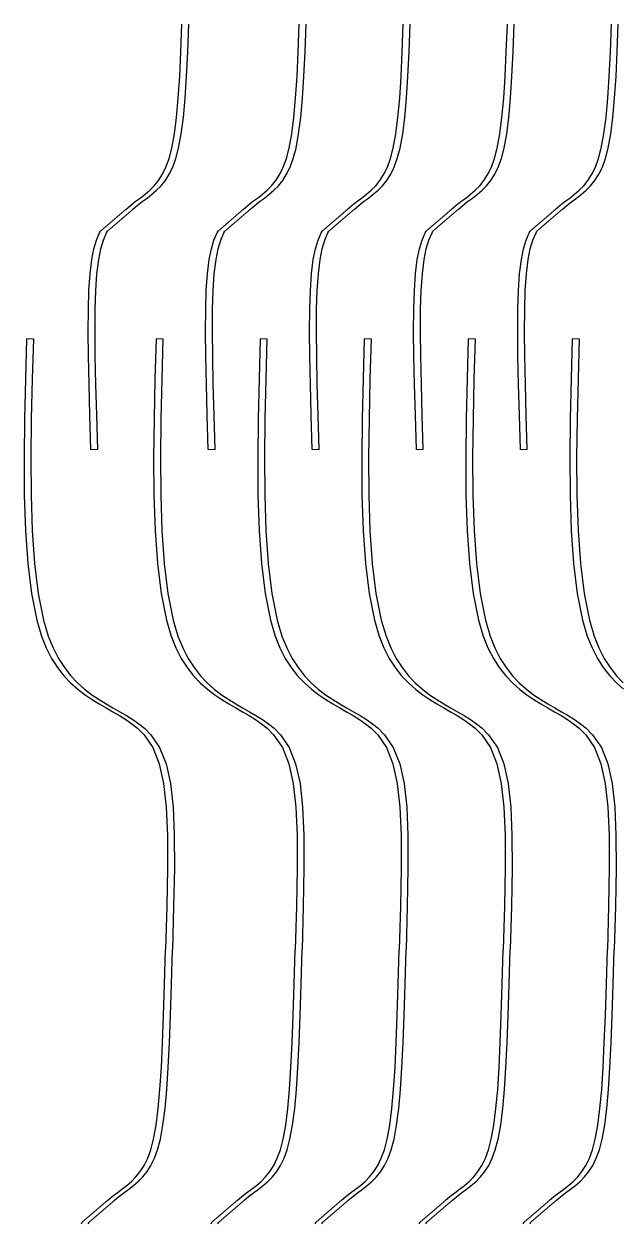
# Model space of a CAD drawing. Header units: inches. Extents: x -2 to 494, y -173 to 113.
# Drawn here: x 257 to 269.89, y -95.79 to -69.84 of the extents above; entities that cross this region are included whole.
import ezdxf

# ---------------------------------------------------------------- set-up
doc = ezdxf.new("R2010")
doc.units = ezdxf.units.IN
doc.header["$MEASUREMENT"] = 0
doc.layers.add('Cut', color=7, linetype='Continuous', lineweight=5)

msp = doc.modelspace()

# ---------------------------------------------------------------- linework, layer by layer
at = {"extrusion": (6.93335e-33, -1.22465e-16, -1)}
for p, q in [((260.391, -70.445), (260.414, -69.844)), ((260.539, -70.445), (260.562, -69.844)), ((262.929, -70.445), (262.951, -69.844)), ((263.077, -70.445), (263.099, -69.844)), ((265.178, -70.445), (265.201, -69.844)), ((265.326, -70.445), (265.349, -69.844)), ((267.428, -70.445), (267.45, -69.844)), ((267.576, -70.445), (267.599, -69.844)), ((269.677, -70.445), (269.7, -69.844)), ((269.826, -70.445), (269.848, -69.844)), ((260.365, -70.979), (260.391, -70.445)), ((260.513, -70.979), (260.539, -70.445)), ((262.903, -70.979), (262.929, -70.445)), ((263.051, -70.979), (263.077, -70.445)), ((265.152, -70.979), (265.178, -70.445)), ((265.301, -70.979), (265.326, -70.445)), ((267.402, -70.979), (267.428, -70.445)), ((267.55, -70.979), (267.576, -70.445)), ((269.652, -70.979), (269.677, -70.445)), ((269.8, -70.979), (269.826, -70.445)), ((260.334, -71.451), (260.365, -70.979)), ((260.483, -71.451), (260.513, -70.979)), ((262.872, -71.451), (262.903, -70.979)), ((263.02, -71.451), (263.051, -70.979)), ((265.122, -71.451), (265.152, -70.979)), ((265.27, -71.451), (265.301, -70.979)), ((267.371, -71.451), (267.402, -70.979)), ((267.52, -71.451), (267.55, -70.979)), ((269.621, -71.451), (269.652, -70.979)), ((269.769, -71.451), (269.8, -70.979)), ((260.297, -71.864), (260.334, -71.451)), ((260.445, -71.864), (260.483, -71.451)), ((262.835, -71.864), (262.872, -71.451)), ((262.983, -71.864), (263.02, -71.451)), ((265.084, -71.864), (265.122, -71.451)), ((265.233, -71.864), (265.27, -71.451)), ((267.334, -71.864), (267.371, -71.451)), ((267.482, -71.864), (267.52, -71.451)), ((269.584, -71.864), (269.621, -71.451)), ((269.732, -71.864), (269.769, -71.451)), ((260.251, -72.221), (260.297, -71.864)), ((260.399, -72.221), (260.445, -71.864)), ((262.789, -72.221), (262.835, -71.864)), ((262.937, -72.221), (262.983, -71.864)), ((265.038, -72.221), (265.084, -71.864)), ((265.187, -72.221), (265.233, -71.864)), ((267.288, -72.221), (267.334, -71.864)), ((267.436, -72.221), (267.482, -71.864)), ((269.538, -72.221), (269.584, -71.864)), ((269.686, -72.221), (269.732, -71.864)), ((260.195, -72.528), (260.251, -72.221)), ((260.343, -72.528), (260.399, -72.221)), ((262.733, -72.528), (262.789, -72.221)), ((262.881, -72.528), (262.937, -72.221)), ((264.982, -72.528), (265.038, -72.221)), ((265.131, -72.528), (265.187, -72.221)), ((267.232, -72.528), (267.288, -72.221)), ((267.38, -72.528), (267.436, -72.221)), ((269.482, -72.528), (269.538, -72.221)), ((269.63, -72.528), (269.686, -72.221)), ((260.136, -72.754), (260.195, -72.528)), ((260.284, -72.754), (260.343, -72.528)), ((262.673, -72.754), (262.733, -72.528)), ((262.822, -72.754), (262.881, -72.528)), ((264.923, -72.754), (264.982, -72.528)), ((265.071, -72.754), (265.131, -72.528)), ((267.173, -72.754), (267.232, -72.528)), ((267.321, -72.754), (267.38, -72.528)), ((269.422, -72.754), (269.482, -72.528)), ((269.571, -72.754), (269.63, -72.528)), ((260.069, -72.937), (260.136, -72.754)), ((260.217, -72.937), (260.284, -72.754)), ((262.606, -72.937), (262.673, -72.754)), ((262.755, -72.937), (262.822, -72.754)), ((264.856, -72.937), (264.923, -72.754)), ((265.004, -72.937), (265.071, -72.754)), ((267.106, -72.937), (267.173, -72.754)), ((267.254, -72.937), (267.321, -72.754)), ((269.355, -72.937), (269.422, -72.754)), ((269.504, -72.937), (269.571, -72.754)), ((259.907, -73.226), (259.992, -73.093)), ((259.992, -73.093), (260.069, -72.937)), ((260.056, -73.226), (260.14, -73.093)), ((260.14, -73.093), (260.217, -72.937)), ((262.445, -73.226), (262.53, -73.093)), ((262.53, -73.093), (262.606, -72.937)), ((262.593, -73.226), (262.678, -73.093)), ((262.678, -73.093), (262.755, -72.937)), ((264.695, -73.226), (264.779, -73.093)), ((264.779, -73.093), (264.856, -72.937)), ((264.843, -73.226), (264.928, -73.093)), ((264.928, -73.093), (265.004, -72.937)), ((266.944, -73.226), (267.029, -73.093)), ((267.029, -73.093), (267.106, -72.937)), ((267.093, -73.226), (267.177, -73.093)), ((267.177, -73.093), (267.254, -72.937)), ((269.194, -73.226), (269.279, -73.093)), ((269.279, -73.093), (269.355, -72.937)), ((269.342, -73.226), (269.427, -73.093)), ((269.427, -73.093), (269.504, -72.937)), ((259.617, -73.527), (259.718, -73.439)), ((259.718, -73.439), (259.816, -73.34)), ((259.765, -73.527), (259.867, -73.439)), ((259.816, -73.34), (259.907, -73.226)), ((259.867, -73.439), (259.964, -73.34)), ((259.964, -73.34), (260.056, -73.226)), ((262.154, -73.527), (262.256, -73.439)), ((262.256, -73.439), (262.353, -73.34)), ((262.303, -73.527), (262.404, -73.439)), ((262.353, -73.34), (262.445, -73.226)), ((262.404, -73.439), (262.502, -73.34)), ((262.502, -73.34), (262.593, -73.226)), ((264.404, -73.527), (264.506, -73.439)), ((264.506, -73.439), (264.603, -73.34)), ((264.552, -73.527), (264.654, -73.439)), ((264.603, -73.34), (264.695, -73.226)), ((264.654, -73.439), (264.751, -73.34)), ((264.751, -73.34), (264.843, -73.226)), ((266.654, -73.527), (266.755, -73.439)), ((266.755, -73.439), (266.853, -73.34)), ((266.802, -73.527), (266.904, -73.439)), ((266.853, -73.34), (266.944, -73.226)), ((266.904, -73.439), (267.001, -73.34)), ((267.001, -73.34), (267.093, -73.226)), ((268.903, -73.527), (269.005, -73.439)), ((269.005, -73.439), (269.102, -73.34)), ((269.052, -73.527), (269.153, -73.439)), ((269.102, -73.34), (269.194, -73.226)), ((269.153, -73.439), (269.251, -73.34)), ((269.251, -73.34), (269.342, -73.226)), ((259.301, -73.766), (259.406, -73.685)), ((259.406, -73.685), (259.512, -73.607)), ((259.449, -73.766), (259.554, -73.685)), ((259.512, -73.607), (259.617, -73.527)), ((259.554, -73.685), (259.66, -73.607)), ((259.66, -73.607), (259.765, -73.527)), ((261.839, -73.766), (261.943, -73.685)), ((261.943, -73.685), (262.05, -73.607)), ((261.987, -73.766), (262.092, -73.685)), ((262.05, -73.607), (262.154, -73.527)), ((262.092, -73.685), (262.198, -73.607)), ((262.198, -73.607), (262.303, -73.527)), ((264.088, -73.766), (264.193, -73.685)), ((264.193, -73.685), (264.299, -73.607)), ((264.237, -73.766), (264.341, -73.685)), ((264.299, -73.607), (264.404, -73.527)), ((264.341, -73.685), (264.448, -73.607)), ((264.448, -73.607), (264.552, -73.527)), ((266.338, -73.766), (266.443, -73.685)), ((266.443, -73.685), (266.549, -73.607)), ((266.486, -73.766), (266.591, -73.685)), ((266.549, -73.607), (266.654, -73.527)), ((266.591, -73.685), (266.697, -73.607)), ((266.697, -73.607), (266.802, -73.527)), ((268.588, -73.766), (268.692, -73.685)), ((268.692, -73.685), (268.799, -73.607)), ((268.736, -73.766), (268.841, -73.685)), ((268.799, -73.607), (268.903, -73.527)), ((268.841, -73.685), (268.947, -73.607)), ((268.947, -73.607), (269.052, -73.527)), ((259.199, -73.854), (259.301, -73.766)), ((259.348, -73.854), (259.449, -73.766)), ((261.737, -73.854), (261.839, -73.766)), ((261.885, -73.854), (261.987, -73.766)), ((263.987, -73.854), (264.088, -73.766)), ((264.135, -73.854), (264.237, -73.766)), ((266.236, -73.854), (266.338, -73.766)), ((266.385, -73.854), (266.486, -73.766)), ((268.486, -73.854), (268.588, -73.766)), ((268.634, -73.854), (268.736, -73.766)), ((257.052, -76.649), (257.028, -77.522)), ((257.201, -76.649), (257.176, -77.522)), ((259.855, -76.649), (259.831, -77.522)), ((260.004, -76.649), (259.979, -77.522)), ((262.105, -76.649), (262.081, -77.522)), ((262.253, -76.649), (262.229, -77.522)), ((264.355, -76.649), (264.33, -77.522)), ((264.503, -76.649), (264.478, -77.522)), ((266.604, -76.649), (266.58, -77.522)), ((266.752, -76.649), (266.728, -77.522)), ((268.854, -76.649), (268.829, -77.522)), ((269.002, -76.649), (268.978, -77.522)), ((257.028, -77.522), (257.009, -78.384)), ((257.176, -77.522), (257.157, -78.384)), ((259.831, -77.522), (259.812, -78.384)), ((259.979, -77.522), (259.96, -78.384)), ((262.081, -77.522), (262.061, -78.384)), ((262.229, -77.522), (262.209, -78.384)), ((264.33, -77.522), (264.311, -78.384)), ((264.478, -77.522), (264.459, -78.384)), ((266.58, -77.522), (266.56, -78.384)), ((266.728, -77.522), (266.709, -78.384)), ((268.829, -77.522), (268.81, -78.384)), ((268.978, -77.522), (268.958, -78.384)), ((257.009, -78.384), (256.999, -79.225)), ((257.157, -78.384), (257.147, -79.225)), ((259.812, -78.384), (259.802, -79.225)), ((259.96, -78.384), (259.95, -79.225)), ((262.061, -78.384), (262.052, -79.225)), ((262.209, -78.384), (262.2, -79.225)), ((264.311, -78.384), (264.301, -79.225)), ((264.459, -78.384), (264.45, -79.225)), ((266.56, -78.384), (266.551, -79.225)), ((266.709, -78.384), (266.699, -79.225)), ((268.81, -78.384), (268.801, -79.225)), ((268.958, -78.384), (268.949, -79.225)), ((256.999, -79.225), (257.004, -80.034)), ((257.147, -79.225), (257.153, -80.034)), ((259.802, -79.225), (259.807, -80.034)), ((259.95, -79.225), (259.956, -80.034)), ((262.052, -79.225), (262.057, -80.034)), ((262.2, -79.225), (262.205, -80.034)), ((264.301, -79.225), (264.307, -80.034)), ((264.45, -79.225), (264.455, -80.034)), ((266.551, -79.225), (266.556, -80.034)), ((266.699, -79.225), (266.705, -80.034)), ((268.801, -79.225), (268.806, -80.034)), ((268.949, -79.225), (268.954, -80.034)), ((257.004, -80.034), (257.03, -80.8)), ((257.153, -80.034), (257.178, -80.8)), ((259.807, -80.034), (259.833, -80.8)), ((259.956, -80.034), (259.981, -80.8)), ((262.057, -80.034), (262.082, -80.8)), ((262.205, -80.034), (262.231, -80.8)), ((264.307, -80.034), (264.332, -80.8)), ((264.455, -80.034), (264.48, -80.8)), ((266.556, -80.034), (266.582, -80.8)), ((266.705, -80.034), (266.73, -80.8)), ((268.806, -80.034), (268.831, -80.8)), ((268.954, -80.034), (268.979, -80.8)), ((257.03, -80.8), (257.08, -81.513)), ((257.178, -80.8), (257.228, -81.513)), ((259.833, -80.8), (259.883, -81.513)), ((259.981, -80.8), (260.031, -81.513)), ((262.082, -80.8), (262.132, -81.513)), ((262.231, -80.8), (262.281, -81.513)), ((264.332, -80.8), (264.382, -81.513)), ((264.48, -80.8), (264.53, -81.513)), ((266.582, -80.8), (266.632, -81.513)), ((266.73, -80.8), (266.78, -81.513)), ((268.831, -80.8), (268.881, -81.513)), ((268.979, -80.8), (269.03, -81.513)), ((257.08, -81.513), (257.16, -82.161)), ((257.228, -81.513), (257.308, -82.161)), ((259.883, -81.513), (259.963, -82.161)), ((260.031, -81.513), (260.111, -82.161)), ((262.132, -81.513), (262.212, -82.161)), ((262.281, -81.513), (262.361, -82.161)), ((264.382, -81.513), (264.462, -82.161)), ((264.53, -81.513), (264.61, -82.161)), ((266.632, -81.513), (266.712, -82.161)), ((266.78, -81.513), (266.86, -82.161)), ((268.881, -81.513), (268.961, -82.161)), ((269.03, -81.513), (269.109, -82.161)), ((257.16, -82.161), (257.274, -82.735)), ((257.308, -82.161), (257.423, -82.735)), ((259.963, -82.161), (260.077, -82.735)), ((260.111, -82.161), (260.226, -82.735)), ((262.212, -82.161), (262.327, -82.735)), ((262.361, -82.161), (262.475, -82.735)), ((264.462, -82.161), (264.577, -82.735)), ((264.61, -82.161), (264.725, -82.735)), ((266.712, -82.161), (266.826, -82.735)), ((266.86, -82.161), (266.975, -82.735)), ((268.961, -82.161), (269.076, -82.735)), ((269.109, -82.161), (269.224, -82.735)), ((257.274, -82.735), (257.376, -83.079)), ((257.423, -82.735), (257.525, -83.079)), ((260.077, -82.735), (260.179, -83.079)), ((260.226, -82.735), (260.328, -83.079)), ((262.327, -82.735), (262.429, -83.079)), ((262.475, -82.735), (262.577, -83.079)), ((264.577, -82.735), (264.679, -83.079)), ((264.725, -82.735), (264.827, -83.079)), ((266.826, -82.735), (266.928, -83.079)), ((266.975, -82.735), (267.076, -83.079)), ((269.076, -82.735), (269.178, -83.079)), ((269.224, -82.735), (269.326, -83.079)), ((257.376, -83.079), (257.479, -83.336)), ((257.525, -83.079), (257.628, -83.336)), ((260.179, -83.079), (260.282, -83.336)), ((260.328, -83.079), (260.431, -83.336)), ((262.429, -83.079), (262.532, -83.336)), ((262.577, -83.079), (262.68, -83.336)), ((264.679, -83.079), (264.782, -83.336)), ((264.827, -83.079), (264.93, -83.336)), ((266.928, -83.079), (267.031, -83.336)), ((267.076, -83.079), (267.179, -83.336)), ((269.178, -83.079), (269.281, -83.336)), ((269.326, -83.079), (269.429, -83.336)), ((257.479, -83.336), (257.596, -83.563)), ((257.628, -83.336), (257.744, -83.563)), ((260.282, -83.336), (260.399, -83.563)), ((260.431, -83.336), (260.547, -83.563)), ((262.532, -83.336), (262.648, -83.563)), ((262.68, -83.336), (262.797, -83.563)), ((264.782, -83.336), (264.898, -83.563)), ((264.93, -83.336), (265.046, -83.563)), ((267.031, -83.336), (267.148, -83.563)), ((267.179, -83.336), (267.296, -83.563)), ((269.281, -83.336), (269.397, -83.563)), ((269.429, -83.336), (269.545, -83.563)), ((257.596, -83.563), (257.724, -83.763)), ((257.724, -83.763), (257.862, -83.939)), ((257.744, -83.563), (257.872, -83.763)), ((257.872, -83.763), (258.01, -83.939)), ((260.399, -83.563), (260.527, -83.763)), ((260.527, -83.763), (260.665, -83.939)), ((260.547, -83.563), (260.675, -83.763)), ((260.675, -83.763), (260.813, -83.939)), ((262.648, -83.563), (262.776, -83.763)), ((262.776, -83.763), (262.915, -83.939)), ((262.797, -83.563), (262.925, -83.763)), ((262.925, -83.763), (263.063, -83.939)), ((264.898, -83.563), (265.026, -83.763)), ((265.026, -83.763), (265.164, -83.939)), ((265.046, -83.563), (265.174, -83.763)), ((265.174, -83.763), (265.313, -83.939)), ((267.148, -83.563), (267.276, -83.763)), ((267.276, -83.763), (267.414, -83.939)), ((267.296, -83.563), (267.424, -83.763)), ((267.424, -83.763), (267.562, -83.939)), ((269.397, -83.563), (269.525, -83.763)), ((269.525, -83.763), (269.663, -83.939)), ((269.545, -83.563), (269.674, -83.763)), ((269.674, -83.763), (269.812, -83.939)), ((257.862, -83.939), (258.008, -84.093)), ((258.01, -83.939), (258.157, -84.093)), ((260.665, -83.939), (260.811, -84.093)), ((260.813, -83.939), (260.96, -84.093)), ((262.915, -83.939), (263.061, -84.093)), ((263.063, -83.939), (263.209, -84.093)), ((265.164, -83.939), (265.311, -84.093)), ((265.313, -83.939), (265.459, -84.093)), ((267.414, -83.939), (267.56, -84.093)), ((267.562, -83.939), (267.709, -84.093)), ((269.663, -83.939), (269.81, -84.093)), ((269.812, -83.939), (269.958, -84.093)), ((258.008, -84.093), (258.161, -84.229)), ((258.157, -84.093), (258.31, -84.229)), ((258.161, -84.229), (258.319, -84.35)), ((258.31, -84.229), (258.467, -84.35)), ((260.811, -84.093), (260.964, -84.229)), ((260.96, -84.093), (261.113, -84.229)), ((260.964, -84.229), (261.122, -84.35)), ((261.113, -84.229), (261.27, -84.35)), ((263.061, -84.093), (263.214, -84.229)), ((263.209, -84.093), (263.362, -84.229)), ((263.214, -84.229), (263.372, -84.35)), ((263.362, -84.229), (263.52, -84.35)), ((265.311, -84.093), (265.464, -84.229)), ((265.459, -84.093), (265.612, -84.229)), ((265.464, -84.229), (265.621, -84.35)), ((265.612, -84.229), (265.77, -84.35)), ((267.56, -84.093), (267.713, -84.229)), ((267.709, -84.093), (267.862, -84.229)), ((267.713, -84.229), (267.871, -84.35)), ((267.862, -84.229), (268.019, -84.35)), ((269.81, -84.093), (269.963, -84.229)), ((258.319, -84.35), (258.474, -84.454)), ((258.467, -84.35), (258.623, -84.454)), ((258.474, -84.454), (258.625, -84.546)), ((258.623, -84.454), (258.773, -84.546)), ((258.625, -84.546), (258.774, -84.632)), ((258.773, -84.546), (258.922, -84.632)), ((261.122, -84.35), (261.277, -84.454)), ((261.27, -84.35), (261.426, -84.454)), ((261.277, -84.454), (261.428, -84.546)), ((261.426, -84.454), (261.576, -84.546)), ((261.428, -84.546), (261.577, -84.632)), ((261.576, -84.546), (261.725, -84.632)), ((263.372, -84.35), (263.527, -84.454)), ((263.52, -84.35), (263.675, -84.454)), ((263.527, -84.454), (263.677, -84.546)), ((263.675, -84.454), (263.825, -84.546)), ((263.677, -84.546), (263.827, -84.632)), ((263.825, -84.546), (263.975, -84.632)), ((265.621, -84.35), (265.777, -84.454)), ((265.77, -84.35), (265.925, -84.454)), ((265.777, -84.454), (265.927, -84.546)), ((265.925, -84.454), (266.075, -84.546)), ((265.927, -84.546), (266.076, -84.632)), ((266.075, -84.546), (266.224, -84.632)), ((267.871, -84.35), (268.026, -84.454)), ((268.019, -84.35), (268.174, -84.454)), ((268.026, -84.454), (268.176, -84.546)), ((268.174, -84.454), (268.325, -84.546)), ((268.176, -84.546), (268.326, -84.632)), ((268.325, -84.546), (268.474, -84.632)), ((258.774, -84.632), (258.921, -84.716)), ((258.921, -84.716), (259.064, -84.8)), ((258.922, -84.632), (259.069, -84.716)), ((259.064, -84.8), (259.201, -84.885)), ((259.069, -84.716), (259.212, -84.8)), ((259.212, -84.8), (259.35, -84.885)), ((261.577, -84.632), (261.724, -84.716)), ((261.724, -84.716), (261.867, -84.8)), ((261.725, -84.632), (261.872, -84.716)), ((261.867, -84.8), (262.004, -84.885)), ((261.872, -84.716), (262.015, -84.8)), ((262.015, -84.8), (262.153, -84.885)), ((263.827, -84.632), (263.973, -84.716)), ((263.973, -84.716), (264.116, -84.8)), ((263.975, -84.632), (264.122, -84.716)), ((264.116, -84.8), (264.254, -84.885)), ((264.122, -84.716), (264.265, -84.8)), ((264.265, -84.8), (264.402, -84.885)), ((266.076, -84.632), (266.223, -84.716)), ((266.223, -84.716), (266.366, -84.8)), ((266.224, -84.632), (266.371, -84.716)), ((266.366, -84.8), (266.504, -84.885)), ((266.371, -84.716), (266.514, -84.8)), ((266.514, -84.8), (266.652, -84.885)), ((268.326, -84.632), (268.473, -84.716)), ((268.473, -84.716), (268.616, -84.8)), ((268.474, -84.632), (268.621, -84.716)), ((268.616, -84.8), (268.753, -84.885)), ((268.621, -84.716), (268.764, -84.8)), ((268.764, -84.8), (268.901, -84.885)), ((259.201, -84.885), (259.332, -84.976)), ((259.332, -84.976), (259.454, -85.073)), ((259.35, -84.885), (259.48, -84.976)), ((259.454, -85.073), (259.594, -85.213)), ((259.48, -84.976), (259.602, -85.073)), ((259.602, -85.073), (259.742, -85.213)), ((262.004, -84.885), (262.135, -84.976)), ((262.135, -84.976), (262.257, -85.073)), ((262.153, -84.885), (262.283, -84.976)), ((262.257, -85.073), (262.397, -85.213)), ((262.283, -84.976), (262.405, -85.073)), ((262.405, -85.073), (262.545, -85.213)), ((264.254, -84.885), (264.384, -84.976)), ((264.384, -84.976), (264.506, -85.073)), ((264.402, -84.885), (264.533, -84.976)), ((264.506, -85.073), (264.647, -85.213)), ((264.533, -84.976), (264.654, -85.073)), ((264.654, -85.073), (264.795, -85.213)), ((266.504, -84.885), (266.634, -84.976)), ((266.634, -84.976), (266.756, -85.073)), ((266.652, -84.885), (266.782, -84.976)), ((266.756, -85.073), (266.896, -85.213)), ((266.782, -84.976), (266.904, -85.073)), ((266.904, -85.073), (267.045, -85.213)), ((268.753, -84.885), (268.884, -84.976)), ((268.884, -84.976), (269.005, -85.073)), ((268.901, -84.885), (269.032, -84.976)), ((269.005, -85.073), (269.146, -85.213)), ((269.032, -84.976), (269.154, -85.073)), ((269.154, -85.073), (269.294, -85.213)), ((259.594, -85.213), (259.783, -85.493)), ((259.742, -85.213), (259.931, -85.493)), ((262.397, -85.213), (262.586, -85.493)), ((262.545, -85.213), (262.734, -85.493)), ((264.647, -85.213), (264.836, -85.493)), ((264.795, -85.213), (264.984, -85.493)), ((266.896, -85.213), (267.085, -85.493)), ((267.045, -85.213), (267.234, -85.493)), ((269.146, -85.213), (269.335, -85.493)), ((269.294, -85.213), (269.483, -85.493)), ((259.783, -85.493), (259.921, -85.842)), ((259.931, -85.493), (260.07, -85.842)), ((262.586, -85.493), (262.724, -85.842)), ((262.734, -85.493), (262.873, -85.842)), ((264.836, -85.493), (264.974, -85.842)), ((264.984, -85.493), (265.122, -85.842)), ((267.085, -85.493), (267.224, -85.842)), ((267.234, -85.493), (267.372, -85.842)), ((269.335, -85.493), (269.473, -85.842)), ((269.483, -85.493), (269.621, -85.842)), ((259.921, -85.842), (260.016, -86.269)), ((260.07, -85.842), (260.164, -86.269)), ((262.724, -85.842), (262.819, -86.269)), ((262.873, -85.842), (262.967, -86.269)), ((264.974, -85.842), (265.068, -86.269)), ((265.122, -85.842), (265.217, -86.269)), ((267.224, -85.842), (267.318, -86.269)), ((267.372, -85.842), (267.466, -86.269)), ((269.473, -85.842), (269.568, -86.269)), ((269.621, -85.842), (269.716, -86.269)), ((260.016, -86.269), (260.073, -86.781)), ((260.164, -86.269), (260.221, -86.781)), ((262.819, -86.269), (262.876, -86.781)), ((262.967, -86.269), (263.024, -86.781)), ((265.068, -86.269), (265.125, -86.781)), ((265.217, -86.269), (265.274, -86.781)), ((267.318, -86.269), (267.375, -86.781)), ((267.466, -86.269), (267.523, -86.781)), ((269.568, -86.269), (269.625, -86.781)), ((269.716, -86.269), (269.773, -86.781)), ((260.073, -86.781), (260.099, -87.388)), ((260.221, -86.781), (260.247, -87.388)), ((262.876, -86.781), (262.902, -87.388)), ((263.024, -86.781), (263.05, -87.388)), ((265.125, -86.781), (265.152, -87.388)), ((265.274, -86.781), (265.3, -87.388)), ((267.375, -86.781), (267.401, -87.388)), ((267.523, -86.781), (267.55, -87.388)), ((269.625, -86.781), (269.651, -87.388)), ((269.773, -86.781), (269.799, -87.388)), ((260.099, -87.388), (260.101, -88.097)), ((260.247, -87.388), (260.25, -88.097)), ((262.902, -87.388), (262.905, -88.097)), ((263.05, -87.388), (263.053, -88.097)), ((265.152, -87.388), (265.154, -88.097)), ((265.3, -87.388), (265.302, -88.097)), ((267.401, -87.388), (267.404, -88.097)), ((267.55, -87.388), (267.552, -88.097)), ((269.651, -87.388), (269.653, -88.097)), ((269.799, -87.388), (269.802, -88.097)), ((260.101, -88.097), (260.086, -88.918)), ((260.25, -88.097), (260.235, -88.918)), ((262.905, -88.097), (262.889, -88.918)), ((263.053, -88.097), (263.038, -88.918)), ((265.154, -88.097), (265.139, -88.918)), ((265.302, -88.097), (265.287, -88.918)), ((267.404, -88.097), (267.389, -88.918)), ((267.552, -88.097), (267.537, -88.918)), ((269.653, -88.097), (269.638, -88.918)), ((269.802, -88.097), (269.787, -88.918)), ((260.086, -88.918), (260.061, -89.859)), ((260.235, -88.918), (260.209, -89.859)), ((262.889, -88.918), (262.864, -89.859)), ((263.038, -88.918), (263.012, -89.859)), ((265.139, -88.918), (265.113, -89.859)), ((265.287, -88.918), (265.262, -89.859)), ((267.389, -88.918), (267.363, -89.859)), ((267.537, -88.918), (267.511, -89.859)), ((269.638, -88.918), (269.613, -89.859)), ((269.787, -88.918), (269.761, -89.859)), ((260.039, -90.605), (260.061, -89.859)), ((260.187, -90.605), (260.209, -89.859)), ((262.842, -90.605), (262.864, -89.859)), ((262.99, -90.605), (263.012, -89.859)), ((265.092, -90.605), (265.113, -89.859)), ((265.24, -90.605), (265.262, -89.859)), ((267.341, -90.605), (267.363, -89.859)), ((267.489, -90.605), (267.511, -89.859)), ((269.591, -90.605), (269.613, -89.859)), ((269.739, -90.605), (269.761, -89.859)), ((260.018, -91.277), (260.039, -90.605)), ((260.166, -91.277), (260.187, -90.605)), ((262.821, -91.277), (262.842, -90.605)), ((262.969, -91.277), (262.99, -90.605)), ((265.07, -91.277), (265.092, -90.605)), ((265.218, -91.277), (265.24, -90.605)), ((267.32, -91.277), (267.341, -90.605)), ((267.468, -91.277), (267.489, -90.605)), ((269.569, -91.277), (269.591, -90.605)), ((269.718, -91.277), (269.739, -90.605)), ((259.995, -91.878), (260.018, -91.277)), ((260.143, -91.878), (260.166, -91.277)), ((262.798, -91.878), (262.821, -91.277)), ((262.946, -91.878), (262.969, -91.277)), ((265.048, -91.878), (265.07, -91.277)), ((265.196, -91.878), (265.218, -91.277)), ((267.297, -91.878), (267.32, -91.277)), ((267.445, -91.878), (267.468, -91.277)), ((269.547, -91.878), (269.569, -91.277)), ((269.695, -91.878), (269.718, -91.277)), ((259.969, -92.413), (259.995, -91.878)), ((260.117, -92.413), (260.143, -91.878)), ((262.772, -92.413), (262.798, -91.878)), ((262.92, -92.413), (262.946, -91.878)), ((265.022, -92.413), (265.048, -91.878)), ((265.17, -92.413), (265.196, -91.878)), ((267.271, -92.413), (267.297, -91.878)), ((267.42, -92.413), (267.445, -91.878)), ((269.521, -92.413), (269.547, -91.878)), ((269.669, -92.413), (269.695, -91.878)), ((259.939, -92.885), (259.969, -92.413)), ((260.087, -92.885), (260.117, -92.413)), ((262.742, -92.885), (262.772, -92.413)), ((262.89, -92.885), (262.92, -92.413)), ((264.991, -92.885), (265.022, -92.413)), ((265.139, -92.885), (265.17, -92.413)), ((267.241, -92.885), (267.271, -92.413)), ((267.389, -92.885), (267.42, -92.413)), ((269.49, -92.885), (269.521, -92.413)), ((269.639, -92.885), (269.669, -92.413)), ((259.901, -93.297), (259.939, -92.885)), ((260.049, -93.297), (260.087, -92.885)), ((262.704, -93.297), (262.742, -92.885)), ((262.852, -93.297), (262.89, -92.885)), ((264.954, -93.297), (264.991, -92.885)), ((265.102, -93.297), (265.139, -92.885)), ((267.203, -93.297), (267.241, -92.885)), ((267.352, -93.297), (267.389, -92.885)), ((269.453, -93.297), (269.49, -92.885)), ((269.601, -93.297), (269.639, -92.885)), ((259.855, -93.655), (259.901, -93.297)), ((260.003, -93.655), (260.049, -93.297)), ((262.658, -93.655), (262.704, -93.297)), ((262.806, -93.655), (262.852, -93.297)), ((264.908, -93.655), (264.954, -93.297)), ((265.056, -93.655), (265.102, -93.297)), ((267.157, -93.655), (267.203, -93.297)), ((267.306, -93.655), (267.352, -93.297)), ((269.407, -93.655), (269.453, -93.297)), ((269.555, -93.655), (269.601, -93.297)), ((259.799, -93.961), (259.855, -93.655)), ((259.947, -93.961), (260.003, -93.655)), ((262.602, -93.961), (262.658, -93.655)), ((262.75, -93.961), (262.806, -93.655)), ((264.852, -93.961), (264.908, -93.655)), ((265, -93.961), (265.056, -93.655)), ((267.101, -93.961), (267.157, -93.655)), ((267.25, -93.961), (267.306, -93.655)), ((269.351, -93.961), (269.407, -93.655)), ((269.499, -93.961), (269.555, -93.655)), ((259.673, -94.371), (259.74, -94.188)), ((259.74, -94.188), (259.799, -93.961)), ((259.821, -94.371), (259.888, -94.188)), ((259.888, -94.188), (259.947, -93.961)), ((262.476, -94.371), (262.543, -94.188)), ((262.543, -94.188), (262.602, -93.961)), ((262.624, -94.371), (262.691, -94.188)), ((262.691, -94.188), (262.75, -93.961)), ((264.725, -94.371), (264.792, -94.188)), ((264.792, -94.188), (264.852, -93.961)), ((264.874, -94.371), (264.941, -94.188)), ((264.941, -94.188), (265, -93.961)), ((266.975, -94.371), (267.042, -94.188)), ((267.042, -94.188), (267.101, -93.961)), ((267.123, -94.371), (267.19, -94.188)), ((267.19, -94.188), (267.25, -93.961)), ((269.225, -94.371), (269.292, -94.188)), ((269.292, -94.188), (269.351, -93.961)), ((269.373, -94.371), (269.44, -94.188)), ((269.44, -94.188), (269.499, -93.961)), ((259.596, -94.527), (259.673, -94.371)), ((259.744, -94.527), (259.821, -94.371)), ((262.399, -94.527), (262.476, -94.371)), ((262.547, -94.527), (262.624, -94.371)), ((264.649, -94.527), (264.725, -94.371)), ((264.797, -94.527), (264.874, -94.371)), ((266.898, -94.527), (266.975, -94.371)), ((267.047, -94.527), (267.123, -94.371)), ((269.148, -94.527), (269.225, -94.371)), ((269.296, -94.527), (269.373, -94.371)), ((259.42, -94.773), (259.511, -94.66)), ((259.511, -94.66), (259.596, -94.527)), ((259.568, -94.773), (259.66, -94.66)), ((259.66, -94.66), (259.744, -94.527)), ((262.223, -94.773), (262.314, -94.66)), ((262.314, -94.66), (262.399, -94.527)), ((262.371, -94.773), (262.463, -94.66)), ((262.463, -94.66), (262.547, -94.527)), ((264.472, -94.773), (264.564, -94.66)), ((264.564, -94.66), (264.649, -94.527)), ((264.621, -94.773), (264.712, -94.66)), ((264.712, -94.66), (264.797, -94.527)), ((266.722, -94.773), (266.814, -94.66)), ((266.814, -94.66), (266.898, -94.527)), ((266.87, -94.773), (266.962, -94.66)), ((266.962, -94.66), (267.047, -94.527)), ((268.972, -94.773), (269.063, -94.66)), ((269.063, -94.66), (269.148, -94.527)), ((269.12, -94.773), (269.212, -94.66)), ((269.212, -94.66), (269.296, -94.527)), ((259.116, -95.041), (259.221, -94.96)), ((259.221, -94.96), (259.322, -94.872)), ((259.264, -95.041), (259.369, -94.96)), ((259.322, -94.872), (259.42, -94.773)), ((259.369, -94.96), (259.471, -94.872)), ((259.471, -94.872), (259.568, -94.773)), ((261.919, -95.041), (262.024, -94.96)), ((262.024, -94.96), (262.125, -94.872)), ((262.067, -95.041), (262.172, -94.96)), ((262.125, -94.872), (262.223, -94.773)), ((262.172, -94.96), (262.274, -94.872)), ((262.274, -94.872), (262.371, -94.773)), ((264.169, -95.041), (264.273, -94.96)), ((264.273, -94.96), (264.375, -94.872)), ((264.317, -95.041), (264.422, -94.96)), ((264.375, -94.872), (264.472, -94.773)), ((264.422, -94.96), (264.523, -94.872)), ((264.523, -94.872), (264.621, -94.773)), ((266.418, -95.041), (266.523, -94.96)), ((266.523, -94.96), (266.625, -94.872)), ((266.567, -95.041), (266.671, -94.96)), ((266.625, -94.872), (266.722, -94.773)), ((266.671, -94.96), (266.773, -94.872)), ((266.773, -94.872), (266.87, -94.773)), ((268.668, -95.041), (268.773, -94.96)), ((268.773, -94.96), (268.874, -94.872)), ((268.816, -95.041), (268.921, -94.96)), ((268.874, -94.872), (268.972, -94.773)), ((268.921, -94.96), (269.023, -94.872)), ((269.023, -94.872), (269.12, -94.773)), ((258.804, -95.288), (258.905, -95.2)), ((258.905, -95.2), (259.01, -95.119)), ((258.952, -95.288), (259.053, -95.2)), ((259.01, -95.119), (259.116, -95.041)), ((259.053, -95.2), (259.158, -95.119)), ((259.158, -95.119), (259.264, -95.041)), ((261.607, -95.288), (261.708, -95.2)), ((261.708, -95.2), (261.813, -95.119)), ((261.755, -95.288), (261.856, -95.2)), ((261.813, -95.119), (261.919, -95.041)), ((261.856, -95.2), (261.961, -95.119)), ((261.961, -95.119), (262.067, -95.041)), ((263.856, -95.288), (263.958, -95.2)), ((263.958, -95.2), (264.062, -95.119)), ((264.004, -95.288), (264.106, -95.2)), ((264.062, -95.119), (264.169, -95.041)), ((264.106, -95.2), (264.211, -95.119)), ((264.211, -95.119), (264.317, -95.041)), ((266.106, -95.288), (266.207, -95.2)), ((266.207, -95.2), (266.312, -95.119)), ((266.254, -95.288), (266.356, -95.2)), ((266.312, -95.119), (266.418, -95.041)), ((266.356, -95.2), (266.46, -95.119)), ((266.46, -95.119), (266.567, -95.041)), ((268.355, -95.288), (268.457, -95.2)), ((268.457, -95.2), (268.562, -95.119)), ((268.504, -95.288), (268.605, -95.2)), ((268.562, -95.119), (268.668, -95.041)), ((268.605, -95.2), (268.71, -95.119)), ((268.71, -95.119), (268.816, -95.041))]:
    msp.add_line(p, q, dxfattribs=at)
at = {"extrusion": (6.16298e-33, -1.22465e-16, -1)}
for p, q in [((258.568, -74.521), (258.635, -74.361)), ((258.635, -74.361), (258.656, -74.323)), ((258.716, -74.521), (258.784, -74.361)), ((258.784, -74.361), (258.804, -74.323)), ((261.106, -74.521), (261.173, -74.361)), ((261.173, -74.361), (261.194, -74.323)), ((261.254, -74.521), (261.321, -74.361)), ((261.321, -74.361), (261.342, -74.323)), ((263.356, -74.521), (263.423, -74.361)), ((263.423, -74.361), (263.444, -74.323)), ((263.504, -74.521), (263.571, -74.361)), ((263.571, -74.361), (263.592, -74.323)), ((265.605, -74.521), (265.672, -74.361)), ((265.672, -74.361), (265.693, -74.323)), ((265.753, -74.521), (265.821, -74.361)), ((265.821, -74.361), (265.841, -74.323)), ((267.855, -74.521), (267.922, -74.361)), ((267.922, -74.361), (267.943, -74.323)), ((268.003, -74.521), (268.07, -74.361)), ((268.07, -74.361), (268.091, -74.323)), ((258.466, -74.936), (258.512, -74.707)), ((258.512, -74.707), (258.568, -74.521)), ((258.614, -74.936), (258.66, -74.707)), ((258.66, -74.707), (258.716, -74.521)), ((261.004, -74.936), (261.05, -74.707)), ((261.05, -74.707), (261.106, -74.521)), ((261.152, -74.936), (261.198, -74.707)), ((261.198, -74.707), (261.254, -74.521)), ((263.254, -74.936), (263.299, -74.707)), ((263.299, -74.707), (263.356, -74.521)), ((263.402, -74.936), (263.448, -74.707)), ((263.448, -74.707), (263.504, -74.521)), ((265.503, -74.936), (265.549, -74.707)), ((265.549, -74.707), (265.605, -74.521)), ((265.651, -74.936), (265.697, -74.707)), ((265.697, -74.707), (265.753, -74.521)), ((267.753, -74.936), (267.799, -74.707)), ((267.799, -74.707), (267.855, -74.521)), ((267.901, -74.936), (267.947, -74.707)), ((267.947, -74.707), (268.003, -74.521)), ((258.428, -75.246), (258.466, -74.936)), ((258.576, -75.246), (258.614, -74.936)), ((260.966, -75.246), (261.004, -74.936)), ((261.114, -75.246), (261.152, -74.936)), ((263.215, -75.246), (263.254, -74.936)), ((263.364, -75.246), (263.402, -74.936)), ((265.465, -75.246), (265.503, -74.936)), ((265.613, -75.246), (265.651, -74.936)), ((267.715, -75.246), (267.753, -74.936)), ((267.863, -75.246), (267.901, -74.936)), ((258.403, -75.605), (258.428, -75.246)), ((258.552, -75.605), (258.576, -75.246)), ((260.941, -75.605), (260.966, -75.246)), ((261.089, -75.605), (261.114, -75.246)), ((263.191, -75.605), (263.215, -75.246)), ((263.339, -75.605), (263.364, -75.246)), ((265.44, -75.605), (265.465, -75.246)), ((265.589, -75.605), (265.613, -75.246)), ((267.69, -75.605), (267.715, -75.246)), ((267.838, -75.605), (267.863, -75.246)), ((258.39, -76.019), (258.403, -75.605)), ((258.538, -76.019), (258.552, -75.605)), ((260.928, -76.019), (260.941, -75.605)), ((261.076, -76.019), (261.089, -75.605)), ((263.178, -76.019), (263.191, -75.605)), ((263.326, -76.019), (263.339, -75.605)), ((265.427, -76.019), (265.44, -75.605)), ((265.575, -76.019), (265.589, -75.605)), ((267.677, -76.019), (267.69, -75.605)), ((267.825, -76.019), (267.838, -75.605)), ((258.387, -76.492), (258.39, -76.019)), ((258.536, -76.492), (258.538, -76.019)), ((260.925, -76.492), (260.928, -76.019)), ((261.073, -76.492), (261.076, -76.019)), ((263.175, -76.492), (263.178, -76.019)), ((263.323, -76.492), (263.326, -76.019)), ((265.424, -76.492), (265.427, -76.019)), ((265.573, -76.492), (265.575, -76.019)), ((267.674, -76.492), (267.677, -76.019)), ((267.822, -76.492), (267.825, -76.019)), ((258.393, -77.027), (258.387, -76.492)), ((258.541, -77.027), (258.536, -76.492)), ((260.931, -77.027), (260.925, -76.492)), ((261.079, -77.027), (261.073, -76.492)), ((263.18, -77.027), (263.175, -76.492)), ((263.329, -77.027), (263.323, -76.492)), ((265.43, -77.027), (265.424, -76.492)), ((265.578, -77.027), (265.573, -76.492)), ((267.68, -77.027), (267.674, -76.492)), ((267.828, -77.027), (267.822, -76.492)), ((258.406, -77.629), (258.393, -77.027)), ((258.554, -77.629), (258.541, -77.027)), ((260.943, -77.629), (260.931, -77.027)), ((261.092, -77.629), (261.079, -77.027)), ((263.193, -77.629), (263.18, -77.027)), ((263.341, -77.629), (263.329, -77.027)), ((265.443, -77.629), (265.43, -77.027)), ((265.591, -77.629), (265.578, -77.027)), ((267.692, -77.629), (267.68, -77.027)), ((267.841, -77.629), (267.828, -77.027)), ((258.424, -78.301), (258.406, -77.629)), ((258.572, -78.301), (258.554, -77.629)), ((260.962, -78.301), (260.943, -77.629)), ((261.11, -78.301), (261.092, -77.629)), ((263.211, -78.301), (263.193, -77.629)), ((263.36, -78.301), (263.341, -77.629)), ((265.461, -78.301), (265.443, -77.629)), ((265.609, -78.301), (265.591, -77.629)), ((267.711, -78.301), (267.692, -77.629)), ((267.859, -78.301), (267.841, -77.629)), ((258.446, -79.048), (258.424, -78.301)), ((258.594, -79.048), (258.572, -78.301)), ((260.984, -79.048), (260.962, -78.301)), ((261.132, -79.048), (261.11, -78.301)), ((263.233, -79.048), (263.211, -78.301)), ((263.382, -79.048), (263.36, -78.301)), ((265.483, -79.048), (265.461, -78.301)), ((265.631, -79.048), (265.609, -78.301)), ((267.733, -79.048), (267.711, -78.301)), ((267.881, -79.048), (267.859, -78.301)), ((258.24, -95.794), (258.26, -95.757)), ((258.388, -95.794), (258.409, -95.757)), ((261.043, -95.794), (261.063, -95.757)), ((261.191, -95.794), (261.212, -95.757)), ((263.292, -95.794), (263.313, -95.757)), ((263.44, -95.794), (263.461, -95.757)), ((265.542, -95.794), (265.563, -95.757)), ((265.69, -95.794), (265.711, -95.757)), ((267.791, -95.794), (267.812, -95.757)), ((267.94, -95.794), (267.96, -95.757))]:
    msp.add_line(p, q, dxfattribs=at)
at = {"layer": 'Cut', "extrusion": (6.45807e-33, -1.22465e-16, -1)}
for p, q in [((259.217, -73.839), (258.656, -74.323)), ((259.366, -73.839), (258.804, -74.323)), ((261.755, -73.839), (261.194, -74.323)), ((261.903, -73.839), (261.342, -74.323)), ((264.005, -73.839), (263.444, -74.323)), ((264.153, -73.839), (263.592, -74.323)), ((266.254, -73.839), (265.693, -74.323)), ((266.403, -73.839), (265.841, -74.323)), ((268.504, -73.839), (267.943, -74.323)), ((268.652, -73.839), (268.091, -74.323)), ((257.052, -76.649), (257.201, -76.649)), ((259.855, -76.649), (260.003, -76.653)), ((262.105, -76.649), (262.253, -76.653)), ((264.355, -76.649), (264.503, -76.653)), ((266.604, -76.649), (266.752, -76.649)), ((268.854, -76.649), (269.002, -76.653)), ((258.446, -79.048), (258.594, -79.048)), ((260.984, -79.048), (261.132, -79.043)), ((263.382, -79.048), (263.233, -79.048)), ((265.483, -79.048), (265.631, -79.043)), ((267.733, -79.048), (267.881, -79.043)), ((258.822, -95.272), (258.26, -95.757)), ((258.97, -95.272), (258.409, -95.757)), ((261.625, -95.272), (261.063, -95.757)), ((261.773, -95.272), (261.212, -95.757)), ((263.874, -95.272), (263.313, -95.757)), ((264.022, -95.272), (263.461, -95.757)), ((266.124, -95.272), (265.563, -95.757)), ((266.272, -95.272), (265.711, -95.757)), ((268.373, -95.272), (267.812, -95.757)), ((268.522, -95.272), (267.96, -95.757))]:
    msp.add_line(p, q, dxfattribs=at)

doc.saveas('drawing.dxf')
